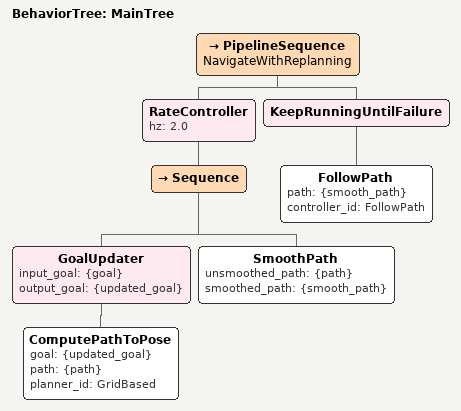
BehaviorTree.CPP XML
<root BTCPP_format="4" main_tree_to_execute="MainTree">
  <BehaviorTree ID="MainTree">
    <PipelineSequence name="NavigateWithReplanning">
      <RateController hz="2.0">
        <Sequence>
          <GoalUpdater input_goal="{goal}" output_goal="{updated_goal}">
            <ComputePathToPose goal="{updated_goal}" path="{path}" planner_id="GridBased"/>
          </GoalUpdater>
           <SmoothPath unsmoothed_path="{path}" smoothed_path="{smooth_path}"/>
        </Sequence>
      </RateController>
      <KeepRunningUntilFailure>
        <FollowPath path="{smooth_path}" controller_id="FollowPath"/>
      </KeepRunningUntilFailure>
    </PipelineSequence>
  </BehaviorTree>
</root>
